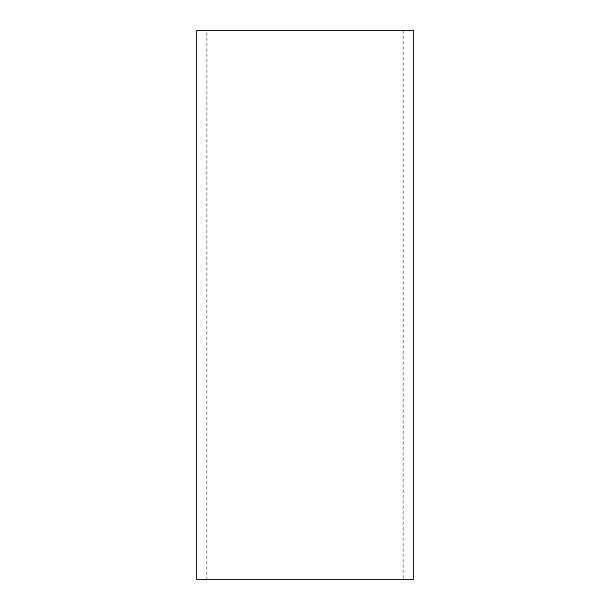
<?xml version="1.0" encoding="UTF-8"?>
<svg xmlns="http://www.w3.org/2000/svg" width="610" height="610" viewBox="0 0 610 610"><rect width="100%" height="100%" fill="white"/><g stroke="black" fill="none" stroke-linecap="round" stroke-linejoin="round"><path stroke-width="0.46" stroke-dasharray="3.05 2.29" d="M403.134 30.5L403.134 578.547M206.866 32.406L206.866 578.547"/><path stroke-width="0.91" d="M413.428 30.5L196.572 30.5L196.572 579.5L413.428 579.5L413.428 30.5"/></g></svg>
